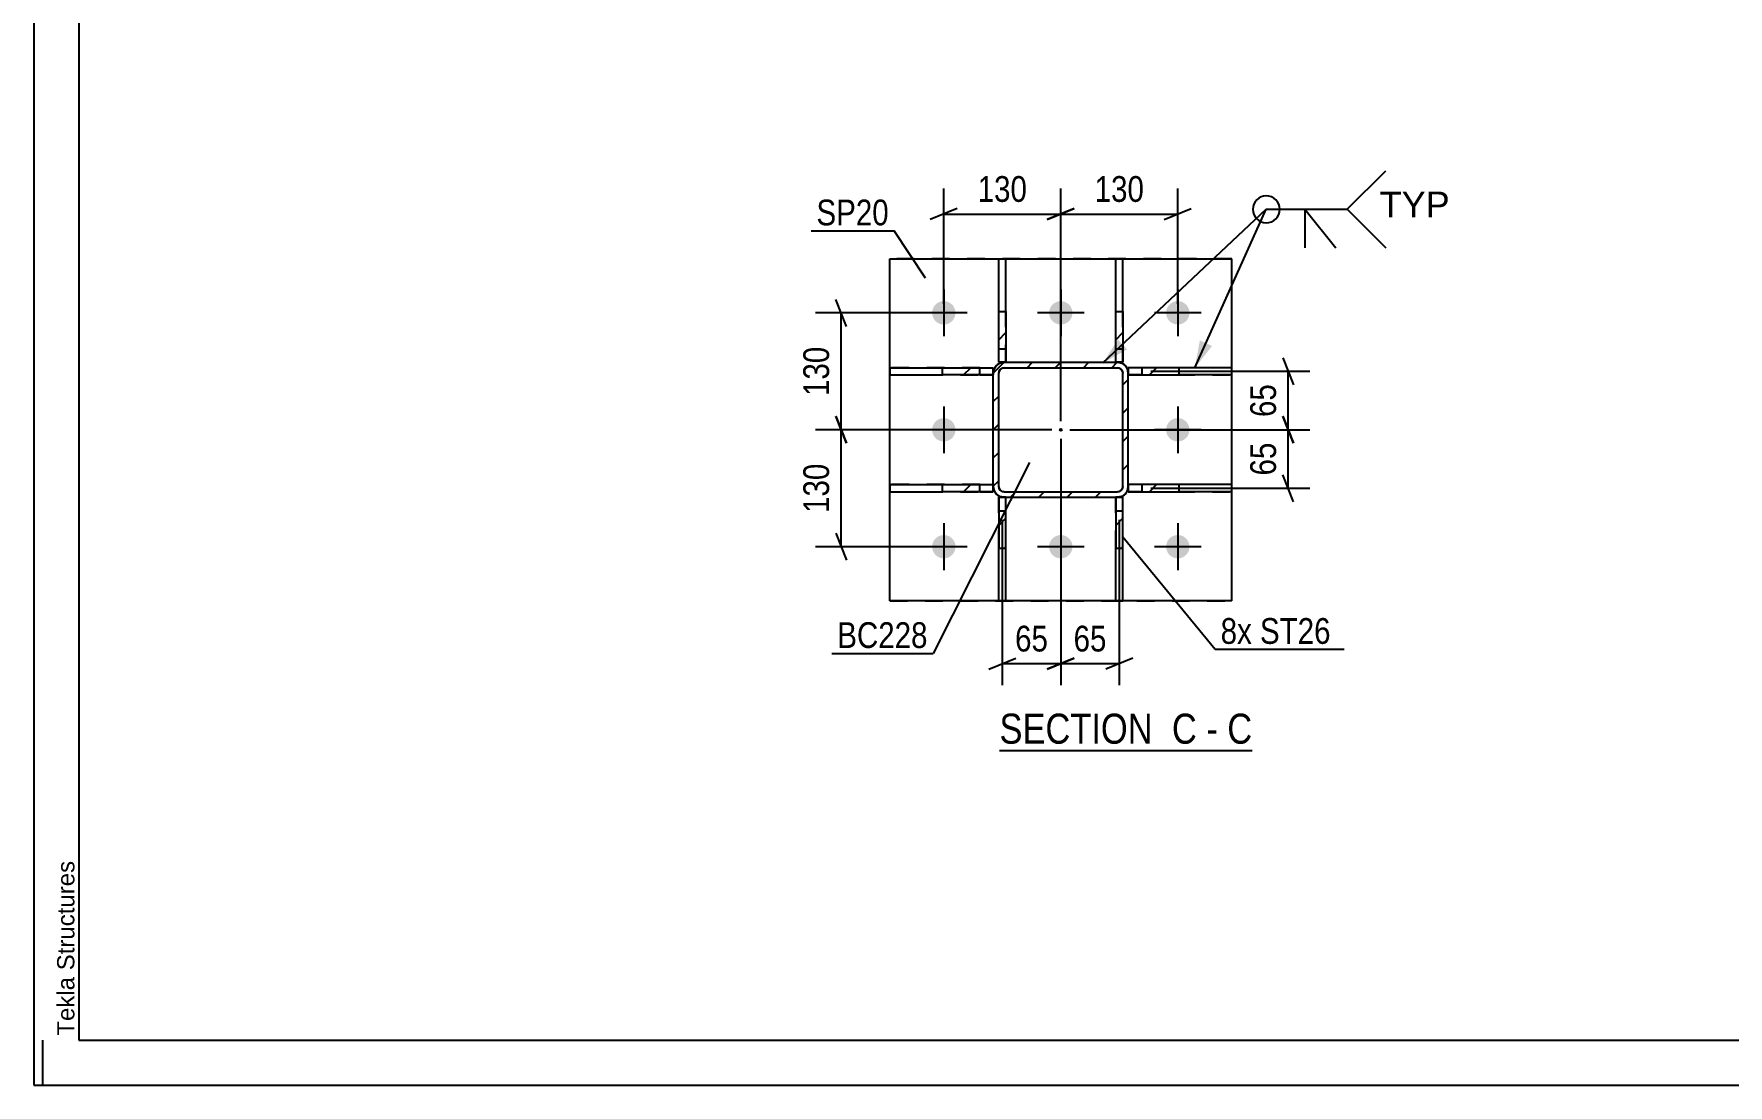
# Model space of a CAD drawing. Header units: millimetres. Extents: x -55 to 786, y -403 to 191.
# Drawn here: x -55.1 to 133.2, y -402.9 to -286 of the extents above; entities that cross this region are included whole.
import ezdxf

# ---------------------------------------------------------------- set-up
doc = ezdxf.new("R2010")
doc.units = ezdxf.units.MM
doc.linetypes.add('DXK_LINE_DOT2', pattern=[3.9198, 1.9599, -1.9599])
doc.linetypes.add('DXK_LINE_DOT3', pattern=[5.9187, 2.979, -0.9799, 0.9799, -0.9799])
doc.styles.add('Arial', font='ARIAL.TTF', dxfattribs={"height": 0.2})
doc.styles.add('Arial Narrow', font='ARIALN.TTF', dxfattribs={"height": 0.2})

# ---------------------------------------------------------------- blocks, each defined once
blk = doc.blocks.new('Unknown-318883748-1115')
at = {"color": 5, "linetype": 'Continuous'}
for p, q in [((-55.08, 191.13), (-55.08, -402.87)), ((-50.08, 186.13), (-50.08, -397.87)), ((-54.08, -402.87), (-54.08, -397.87)), ((-50.08, -397.87), (780.92, -397.87)), ((-55.08, -402.87), (785.92, -402.87))]:
    blk.add_line(p, q, dxfattribs=at)
at = {"color": 174, "linetype": 'Continuous', "style": 'Arial'}
blk.add_text('Tekla Structures', height=1.9102, rotation=90, dxfattribs=at).set_placement((-50.58, -397.37))
blk = doc.blocks.new('Unknown-318883748-16 - 5862')
at = {"color": 6, "linetype": 'Continuous'}
blk.add_line((52.22, -365.66), (80.3, -365.66), dxfattribs=at)
at = {"color": 0, "linetype": 'Continuous'}
for points in [[(70.33, -364.91), (70.33, -361.41), (52.22, -361.41), (52.22, -364.91)], [(74.15, -364.91), (74.15, -361.41), (71.38, -361.41), (71.38, -364.91)], [(76.48, -364.91), (76.48, -361.41), (75.2, -361.41), (75.2, -364.91)], [(80.3, -364.91), (80.3, -361.41), (77.53, -361.41), (77.53, -364.91)]]:
    blk.add_wipeout(points, dxfattribs=at)
at = {"color": 7, "linetype": 'Continuous', "style": 'Arial Narrow'}
for s, p in [('SECTION ', (52.22, -364.91)), ('C', (71.38, -364.91)), ('C', (77.53, -364.91)), ('-', (75.2, -364.91))]:
    blk.add_text(s, height=3.34, dxfattribs=at).set_placement(p)
blk = doc.blocks.new('Part-318883748-5870 - 5862')
at = {"linetype": 'Continuous'}
h = blk.add_hatch(dxfattribs=at)
h.set_pattern_fill('', scale=0.7, style=0, pattern_type=0)
h.set_pattern_definition([(45, (65.129, -316.8587), (-1.57154, 1.57154), [])])
h.paths.add_polyline_path([(65.93, -316.86), (65.13, -316.86), (65.13, -322.51), (65.93, -322.51)])
at = {"color": 2, "linetype": 'Continuous'}
for p, q in [((65.13, -311.01), (65.93, -311.01)), ((65.13, -316.86), (65.13, -311.01)), ((65.93, -316.86), (65.93, -311.01)), ((65.13, -322.51), (65.13, -316.86)), ((65.13, -316.86), (65.93, -316.86)), ((65.93, -316.86), (65.93, -322.51)), ((65.13, -322.51), (65.13, -322.51)), ((65.93, -322.51), (65.13, -322.51)), ((65.93, -322.51), (65.93, -322.51))]:
    blk.add_line(p, q, dxfattribs=at)
at = {"color": 7, "linetype": 'DXK_LINE_DOT2'}
for p, q in [((65.13, -322.51), (65.13, -316.86)), ((65.93, -322.51), (65.93, -316.86)), ((65.13, -321.01), (65.93, -321.01)), ((65.93, -322.51), (65.13, -322.51))]:
    blk.add_line(p, q, dxfattribs=at)
blk = doc.blocks.new('Part-318883748-5875 - 5862')
at = {"linetype": 'Continuous'}
h = blk.add_hatch(dxfattribs=at)
h.set_pattern_fill('', scale=0.7, style=0, pattern_type=0)
h.set_pattern_definition([(45, (65.129, -337.5125), (-1.57154, 1.57154), [])])
h.paths.add_polyline_path([(65.93, -337.51), (65.13, -337.51), (65.13, -343.17), (65.93, -343.17)])
at = {"color": 2, "linetype": 'Continuous'}
for p, q in [((65.13, -337.51), (65.13, -337.51)), ((65.93, -337.51), (65.13, -337.51)), ((65.13, -337.51), (65.13, -343.17)), ((65.93, -337.51), (65.93, -337.51)), ((65.93, -343.17), (65.93, -337.51)), ((65.13, -349.01), (65.13, -343.17)), ((65.13, -343.17), (65.93, -343.17)), ((65.93, -349.01), (65.93, -343.17)), ((65.13, -349.01), (65.93, -349.01))]:
    blk.add_line(p, q, dxfattribs=at)
at = {"color": 7, "linetype": 'DXK_LINE_DOT2'}
for p, q in [((65.13, -343.17), (65.13, -337.51)), ((65.13, -337.51), (65.93, -337.51)), ((65.93, -343.17), (65.93, -337.51)), ((65.13, -339.01), (65.93, -339.01))]:
    blk.add_line(p, q, dxfattribs=at)
blk = doc.blocks.new('Part-318883748-5882 - 5862')
at = {"linetype": 'Continuous'}
h = blk.add_hatch(dxfattribs=at)
h.set_pattern_fill('', scale=0.7, style=0, pattern_type=0)
h.set_pattern_definition([(45, (52.1296, -316.8587), (-1.57154, 1.57154), [])])
h.paths.add_polyline_path([(52.93, -316.86), (52.13, -316.86), (52.13, -322.51), (52.93, -322.51)])
at = {"color": 2, "linetype": 'Continuous'}
for p, q in [((52.13, -311.01), (52.93, -311.01)), ((52.13, -316.86), (52.13, -311.01)), ((52.93, -316.86), (52.93, -311.01)), ((52.13, -322.51), (52.13, -316.86)), ((52.13, -316.86), (52.93, -316.86)), ((52.93, -316.86), (52.93, -322.51)), ((52.13, -322.51), (52.13, -322.51)), ((52.93, -322.51), (52.13, -322.51)), ((52.93, -322.51), (52.93, -322.51))]:
    blk.add_line(p, q, dxfattribs=at)
at = {"color": 7, "linetype": 'DXK_LINE_DOT2'}
for p, q in [((52.13, -322.51), (52.13, -316.86)), ((52.93, -322.51), (52.93, -316.86)), ((52.13, -321.01), (52.93, -321.01)), ((52.93, -322.51), (52.13, -322.51))]:
    blk.add_line(p, q, dxfattribs=at)
blk = doc.blocks.new('Part-318883748-6024 - 5862')
at = {"color": 2, "linetype": 'Continuous'}
for p, q in [((40.03, -349.01), (40.03, -311.01)), ((40.03, -311.01), (78.03, -311.01)), ((78.03, -349.01), (78.03, -311.01)), ((40.03, -349.01), (40.03, -349.01)), ((78.03, -349.01), (40.03, -349.01)), ((78.03, -349.01), (78.03, -349.01))]:
    blk.add_line(p, q, dxfattribs=at)
at = {"color": 7, "linetype": 'DXK_LINE_DOT2'}
for p, q in [((78.03, -311.01), (40.03, -311.01)), ((40.03, -349.01), (78.03, -349.01))]:
    blk.add_line(p, q, dxfattribs=at)
blk = doc.blocks.new('Part-318883748-5888 - 5862')
at = {"linetype": 'Continuous'}
h = blk.add_hatch(dxfattribs=at)
h.set_pattern_fill('', scale=0.7, style=0, pattern_type=0)
h.set_pattern_definition([(45, (52.1296, -337.5125), (-1.57154, 1.57154), [])])
h.paths.add_polyline_path([(52.93, -337.51), (52.13, -337.51), (52.13, -343.17), (52.93, -343.17)])
at = {"color": 2, "linetype": 'Continuous'}
for p, q in [((52.13, -337.51), (52.13, -337.51)), ((52.93, -337.51), (52.13, -337.51)), ((52.13, -337.51), (52.13, -343.17)), ((52.93, -337.51), (52.93, -337.51)), ((52.93, -343.17), (52.93, -337.51)), ((52.13, -349.01), (52.13, -343.17)), ((52.13, -343.17), (52.93, -343.17)), ((52.93, -349.01), (52.93, -343.17)), ((52.13, -349.01), (52.93, -349.01))]:
    blk.add_line(p, q, dxfattribs=at)
at = {"color": 7, "linetype": 'DXK_LINE_DOT2'}
for p, q in [((52.13, -343.17), (52.13, -337.51)), ((52.13, -337.51), (52.93, -337.51)), ((52.93, -343.17), (52.93, -337.51)), ((52.13, -339.01), (52.93, -339.01))]:
    blk.add_line(p, q, dxfattribs=at)
blk = doc.blocks.new('Part-318883748-6007 - 5862')
at = {"linetype": 'Continuous'}
h = blk.add_hatch(dxfattribs=at)
h.set_pattern_fill('', scale=0.7, style=0, pattern_type=0)
h.set_pattern_definition([(45, (52.729, -322.5125), (-1.57154, 1.57154), [])])
h.paths.add_polyline_path([(65.33, -322.51), (52.73, -322.51), (52.27, -322.6), (51.88, -322.86), (51.62, -323.25), (51.53, -323.71), (51.53, -336.31), (51.62, -336.77), (51.88, -337.16), (52.27, -337.42), (52.73, -337.51), (65.33, -337.51), (65.79, -337.42), (66.18, -337.16), (66.44, -336.77), (66.53, -336.31), (66.53, -323.71), (66.44, -323.25), (66.18, -322.86), (65.79, -322.6)])
h.paths.add_polyline_path([(65.88, -323.48), (65.93, -323.71), (65.93, -336.31), (65.88, -336.54), (65.75, -336.74), (65.56, -336.87), (65.33, -336.91), (52.73, -336.91), (52.5, -336.87), (52.3, -336.74), (52.17, -336.54), (52.13, -336.31), (52.13, -323.71), (52.17, -323.48), (52.3, -323.29), (52.5, -323.16), (52.73, -323.11), (65.33, -323.11), (65.56, -323.16), (65.75, -323.29)])
blk.add_hatch(color=246, dxfattribs=at).paths.add_polyline_path([(59.03, -330.11, -1), (59.03, -329.91, -1)])
at = {"color": 7, "linetype": 'DXK_LINE_DOT2'}
for p, q in [((51.53, -323.71), (51.62, -323.25)), ((51.53, -336.31), (51.53, -323.71)), ((52.17, -323.48), (52.13, -323.71)), ((52.13, -336.31), (52.13, -323.71)), ((52.3, -323.29), (52.17, -323.48)), ((52.27, -322.6), (52.73, -322.51)), ((52.5, -323.16), (52.3, -323.29)), ((52.73, -323.11), (52.5, -323.16)), ((52.73, -322.51), (65.33, -322.51)), ((52.73, -323.11), (65.33, -323.11)), ((65.33, -322.51), (65.79, -322.6)), ((65.56, -323.16), (65.33, -323.11)), ((65.75, -323.29), (65.56, -323.16)), ((65.88, -323.48), (65.75, -323.29)), ((65.93, -323.71), (65.88, -323.48)), ((65.93, -336.31), (65.93, -323.71)), ((66.44, -323.25), (66.53, -323.71)), ((66.53, -336.31), (66.53, -323.71)), ((51.62, -336.77), (51.53, -336.31)), ((52.13, -336.31), (52.17, -336.54)), ((52.17, -336.54), (52.3, -336.74)), ((52.3, -336.74), (52.5, -336.87)), ((52.5, -336.87), (52.73, -336.91)), ((52.73, -336.91), (65.33, -336.91)), ((65.33, -336.91), (65.56, -336.87)), ((65.56, -336.87), (65.75, -336.74)), ((65.75, -336.74), (65.88, -336.54)), ((65.88, -336.54), (65.93, -336.31)), ((66.53, -336.31), (66.44, -336.77)), ((52.73, -337.51), (52.27, -337.42)), ((52.73, -337.51), (65.33, -337.51)), ((65.79, -337.42), (65.33, -337.51))]:
    blk.add_line(p, q, dxfattribs=at)
at = {"color": 2, "linetype": 'Continuous'}
for p, q in [((51.62, -323.25), (51.53, -323.71)), ((51.53, -323.71), (51.53, -323.71)), ((51.53, -336.31), (51.53, -323.71)), ((52.13, -323.71), (52.17, -323.48)), ((52.13, -323.71), (52.13, -323.71)), ((52.13, -336.31), (52.13, -323.71)), ((52.17, -323.48), (52.3, -323.29)), ((52.73, -322.51), (52.27, -322.6)), ((52.3, -323.29), (52.5, -323.16)), ((52.5, -323.16), (52.73, -323.11)), ((52.73, -322.51), (52.73, -322.51)), ((52.73, -322.51), (65.33, -322.51)), ((52.73, -323.11), (52.73, -323.11)), ((52.73, -323.11), (65.33, -323.11)), ((65.33, -322.51), (65.33, -322.51)), ((65.79, -322.6), (65.33, -322.51)), ((65.33, -323.11), (65.33, -323.11)), ((65.33, -323.11), (65.56, -323.16)), ((65.56, -323.16), (65.75, -323.29)), ((65.75, -323.29), (65.88, -323.48)), ((65.88, -323.48), (65.93, -323.71)), ((65.93, -323.71), (65.93, -323.71)), ((65.93, -336.31), (65.93, -323.71)), ((66.53, -323.71), (66.44, -323.25)), ((66.53, -323.71), (66.53, -323.71)), ((66.53, -336.31), (66.53, -323.71)), ((51.53, -336.31), (51.53, -336.31)), ((51.53, -336.31), (51.62, -336.77)), ((52.13, -336.31), (52.13, -336.31)), ((52.17, -336.54), (52.13, -336.31)), ((52.3, -336.74), (52.17, -336.54)), ((52.5, -336.87), (52.3, -336.74)), ((52.73, -336.91), (52.5, -336.87)), ((52.73, -336.91), (52.73, -336.91)), ((52.73, -336.91), (65.33, -336.91)), ((65.56, -336.87), (65.33, -336.91)), ((65.33, -336.91), (65.33, -336.91)), ((65.75, -336.74), (65.56, -336.87)), ((65.88, -336.54), (65.75, -336.74)), ((65.93, -336.31), (65.88, -336.54)), ((65.93, -336.31), (65.93, -336.31)), ((66.44, -336.77), (66.53, -336.31)), ((66.53, -336.31), (66.53, -336.31)), ((52.27, -337.42), (52.73, -337.51)), ((52.73, -337.51), (52.73, -337.51)), ((52.73, -337.51), (65.33, -337.51)), ((65.33, -337.51), (65.79, -337.42)), ((65.33, -337.51), (65.33, -337.51))]:
    blk.add_line(p, q, dxfattribs=at)
at = {"color": 7, "linetype": 'DXK_LINE_DOT3'}
blk.add_line((59.03, -330.01), (59.03, -330.01), dxfattribs=at)
at = {"color": 246, "linetype": 'DXK_LINE_DOT2'}
blk.add_line((59.03, -330.01), (59.03, -330.01), dxfattribs=at)
at = {"color": 246, "linetype": 'Continuous'}
blk.add_circle((59.03, -330.01), 0.1, dxfattribs=at)
at = {"color": 7, "linetype": 'DXK_LINE_DOT2'}
for centre, start, end in [((52.73, -323.71), 112.5, 157.5), ((65.33, -323.71), 22.5, 67.5), ((52.73, -336.31), 202.5, 247.5), ((65.33, -336.31), 292.5, 337.5)]:
    blk.add_arc(centre, 1.2, start, end, dxfattribs=at)
at = {"color": 2, "linetype": 'Continuous'}
for centre, start, end in [((52.73, -323.71), 112.5, 157.5), ((65.33, -323.71), 22.5, 67.5), ((52.73, -336.31), 202.5, 247.5), ((65.33, -336.31), 292.5, 337.5)]:
    blk.add_arc(centre, 1.2, start, end, dxfattribs=at)
blk = doc.blocks.new('Part-318883748-6029 - 5862')
at = {"linetype": 'Continuous'}
h = blk.add_hatch(dxfattribs=at)
h.set_pattern_fill('', scale=0.7, style=0, pattern_type=0)
h.set_pattern_definition([(45, (66.5293, -323.1125), (-1.57154, 1.57154), [])])
h.paths.add_polyline_path([(72.18, -323.11), (66.53, -323.11), (66.53, -323.91), (72.18, -323.91)])
at = {"color": 2, "linetype": 'Continuous'}
for p, q in [((66.53, -323.11), (66.53, -323.11)), ((72.18, -323.11), (66.53, -323.11)), ((66.53, -323.11), (66.53, -323.91)), ((78.03, -323.11), (72.18, -323.11)), ((72.18, -323.91), (72.18, -323.11)), ((78.03, -323.91), (78.03, -323.11)), ((66.53, -323.91), (66.53, -323.91)), ((66.53, -323.91), (72.18, -323.91)), ((78.03, -323.91), (72.18, -323.91))]:
    blk.add_line(p, q, dxfattribs=at)
at = {"color": 7, "linetype": 'DXK_LINE_DOT2'}
for p, q in [((68.03, -323.11), (66.53, -323.11)), ((66.53, -323.91), (66.53, -323.11)), ((68.03, -323.11), (68.03, -323.91)), ((78.03, -323.11), (68.03, -323.11)), ((68.03, -323.91), (66.53, -323.91)), ((68.03, -323.91), (78.03, -323.91))]:
    blk.add_line(p, q, dxfattribs=at)
blk = doc.blocks.new('Part-318883748-6034 - 5862')
at = {"linetype": 'Continuous'}
h = blk.add_hatch(dxfattribs=at)
h.set_pattern_fill('', scale=0.7, style=0, pattern_type=0)
h.set_pattern_definition([(45, (66.5293, -336.1125), (-1.57154, 1.57154), [])])
h.paths.add_polyline_path([(72.18, -336.11), (66.53, -336.11), (66.53, -336.91), (72.18, -336.91)])
at = {"color": 2, "linetype": 'Continuous'}
for p, q in [((66.53, -336.11), (66.53, -336.11)), ((72.18, -336.11), (66.53, -336.11)), ((66.53, -336.11), (66.53, -336.91)), ((66.53, -336.91), (66.53, -336.91)), ((66.53, -336.91), (72.18, -336.91)), ((78.03, -336.11), (72.18, -336.11)), ((72.18, -336.91), (72.18, -336.11)), ((78.03, -336.91), (72.18, -336.91)), ((78.03, -336.91), (78.03, -336.11))]:
    blk.add_line(p, q, dxfattribs=at)
at = {"color": 7, "linetype": 'DXK_LINE_DOT2'}
for p, q in [((68.03, -336.11), (66.53, -336.11)), ((66.53, -336.91), (66.53, -336.11)), ((68.03, -336.91), (66.53, -336.91)), ((68.03, -336.11), (68.03, -336.91)), ((78.03, -336.11), (68.03, -336.11)), ((68.03, -336.91), (78.03, -336.91))]:
    blk.add_line(p, q, dxfattribs=at)
blk = doc.blocks.new('Part-318883748-6039 - 5862')
at = {"linetype": 'Continuous'}
h = blk.add_hatch(dxfattribs=at)
h.set_pattern_fill('', scale=0.7, style=0, pattern_type=0)
h.set_pattern_definition([(45, (45.8757, -323.1125), (-1.57154, 1.57154), [])])
h.paths.add_polyline_path([(51.53, -323.11), (45.88, -323.11), (45.88, -323.91), (51.53, -323.91)])
at = {"color": 2, "linetype": 'Continuous'}
for p, q in [((40.03, -323.11), (45.88, -323.11)), ((40.03, -323.11), (40.03, -323.91)), ((45.88, -323.11), (51.53, -323.11)), ((45.88, -323.91), (45.88, -323.11)), ((51.53, -323.11), (51.53, -323.11)), ((51.53, -323.11), (51.53, -323.91)), ((40.03, -323.91), (45.88, -323.91)), ((51.53, -323.91), (45.88, -323.91)), ((51.53, -323.91), (51.53, -323.91))]:
    blk.add_line(p, q, dxfattribs=at)
at = {"color": 7, "linetype": 'DXK_LINE_DOT2'}
for p, q in [((50.03, -323.11), (40.03, -323.11)), ((50.03, -323.91), (50.03, -323.11)), ((50.03, -323.11), (51.53, -323.11)), ((51.53, -323.91), (51.53, -323.11)), ((40.03, -323.91), (50.03, -323.91)), ((50.03, -323.91), (51.53, -323.91))]:
    blk.add_line(p, q, dxfattribs=at)
blk = doc.blocks.new('Part-318883748-6044 - 5862')
at = {"linetype": 'Continuous'}
h = blk.add_hatch(dxfattribs=at)
h.set_pattern_fill('', scale=0.7, style=0, pattern_type=0)
h.set_pattern_definition([(45, (45.8762, -336.1125), (-1.57154, 1.57154), [])])
h.paths.add_polyline_path([(51.53, -336.11), (45.88, -336.11), (45.88, -336.91), (51.53, -336.91)])
at = {"color": 2, "linetype": 'Continuous'}
for p, q in [((40.03, -336.11), (45.88, -336.11)), ((40.03, -336.11), (40.03, -336.91)), ((40.03, -336.91), (45.88, -336.91)), ((45.88, -336.11), (51.53, -336.11)), ((45.88, -336.91), (45.88, -336.11)), ((51.53, -336.91), (45.88, -336.91)), ((51.53, -336.11), (51.53, -336.11)), ((51.53, -336.11), (51.53, -336.91)), ((51.53, -336.91), (51.53, -336.91))]:
    blk.add_line(p, q, dxfattribs=at)
at = {"color": 7, "linetype": 'DXK_LINE_DOT2'}
for p, q in [((50.03, -336.11), (40.03, -336.11)), ((40.03, -336.91), (50.03, -336.91)), ((50.03, -336.91), (50.03, -336.11)), ((50.03, -336.11), (51.53, -336.11)), ((50.03, -336.91), (51.53, -336.91)), ((51.53, -336.91), (51.53, -336.11))]:
    blk.add_line(p, q, dxfattribs=at)
blk = doc.blocks.new('Bolt-318883748-6054 - 5862')
at = {"linetype": 'Continuous'}
for points in [[(46.03, -315.71), (46.3, -315.74), (46.56, -315.82), (46.79, -315.96), (47, -316.14), (47.15, -316.36), (47.27, -316.61), (47.32, -316.88), (47.32, -317.15), (47.27, -317.41), (47.15, -317.66), (47, -317.88), (46.79, -318.06), (46.56, -318.2), (46.3, -318.28), (46.03, -318.31), (45.76, -318.28), (45.5, -318.2), (45.26, -318.06), (45.06, -317.88), (44.9, -317.66), (44.79, -317.41), (44.74, -317.15), (44.74, -316.88), (44.79, -316.61), (44.9, -316.36), (45.06, -316.14), (45.26, -315.96), (45.5, -315.82), (45.76, -315.74)], [(59.03, -315.71), (59.3, -315.74), (59.56, -315.82), (59.79, -315.96), (60, -316.14), (60.15, -316.36), (60.27, -316.61), (60.32, -316.88), (60.32, -317.15), (60.27, -317.41), (60.15, -317.66), (60, -317.88), (59.79, -318.06), (59.56, -318.2), (59.3, -318.28), (59.03, -318.31), (58.76, -318.28), (58.5, -318.2), (58.26, -318.06), (58.06, -317.88), (57.9, -317.66), (57.79, -317.41), (57.74, -317.15), (57.74, -316.88), (57.79, -316.61), (57.9, -316.36), (58.06, -316.14), (58.26, -315.96), (58.5, -315.82), (58.76, -315.74)], [(72.03, -315.71), (72.3, -315.74), (72.56, -315.82), (72.79, -315.96), (73, -316.14), (73.15, -316.36), (73.27, -316.61), (73.32, -316.88), (73.32, -317.15), (73.27, -317.41), (73.15, -317.66), (73, -317.88), (72.79, -318.06), (72.56, -318.2), (72.3, -318.28), (72.03, -318.31), (71.76, -318.28), (71.5, -318.2), (71.26, -318.06), (71.06, -317.88), (70.9, -317.66), (70.79, -317.41), (70.74, -317.15), (70.74, -316.88), (70.79, -316.61), (70.9, -316.36), (71.06, -316.14), (71.26, -315.96), (71.5, -315.82), (71.76, -315.74)], [(46.03, -328.71), (46.3, -328.74), (46.56, -328.82), (46.79, -328.96), (47, -329.14), (47.15, -329.36), (47.27, -329.61), (47.32, -329.88), (47.32, -330.15), (47.27, -330.41), (47.15, -330.66), (47, -330.88), (46.79, -331.06), (46.56, -331.2), (46.3, -331.28), (46.03, -331.31), (45.76, -331.28), (45.5, -331.2), (45.26, -331.06), (45.06, -330.88), (44.9, -330.66), (44.79, -330.41), (44.74, -330.15), (44.74, -329.88), (44.79, -329.61), (44.9, -329.36), (45.06, -329.14), (45.26, -328.96), (45.5, -328.82), (45.76, -328.74)], [(72.03, -328.71), (72.3, -328.74), (72.56, -328.82), (72.79, -328.96), (73, -329.14), (73.15, -329.36), (73.27, -329.61), (73.32, -329.88), (73.32, -330.15), (73.27, -330.41), (73.15, -330.66), (73, -330.88), (72.79, -331.06), (72.56, -331.2), (72.3, -331.28), (72.03, -331.31), (71.76, -331.28), (71.5, -331.2), (71.26, -331.06), (71.06, -330.88), (70.9, -330.66), (70.79, -330.41), (70.74, -330.15), (70.74, -329.88), (70.79, -329.61), (70.9, -329.36), (71.06, -329.14), (71.26, -328.96), (71.5, -328.82), (71.76, -328.74)], [(46.03, -341.71), (46.3, -341.74), (46.56, -341.82), (46.79, -341.96), (47, -342.14), (47.15, -342.36), (47.27, -342.61), (47.32, -342.88), (47.32, -343.15), (47.27, -343.41), (47.15, -343.66), (47, -343.88), (46.79, -344.06), (46.56, -344.2), (46.3, -344.28), (46.03, -344.31), (45.76, -344.28), (45.5, -344.2), (45.26, -344.06), (45.06, -343.88), (44.9, -343.66), (44.79, -343.41), (44.74, -343.15), (44.74, -342.88), (44.79, -342.61), (44.9, -342.36), (45.06, -342.14), (45.26, -341.96), (45.5, -341.82), (45.76, -341.74)], [(59.03, -341.71), (59.3, -341.74), (59.56, -341.82), (59.79, -341.96), (60, -342.14), (60.15, -342.36), (60.27, -342.61), (60.32, -342.88), (60.32, -343.15), (60.27, -343.41), (60.15, -343.66), (60, -343.88), (59.79, -344.06), (59.56, -344.2), (59.3, -344.28), (59.03, -344.31), (58.76, -344.28), (58.5, -344.2), (58.26, -344.06), (58.06, -343.88), (57.9, -343.66), (57.79, -343.41), (57.74, -343.15), (57.74, -342.88), (57.79, -342.61), (57.9, -342.36), (58.06, -342.14), (58.26, -341.96), (58.5, -341.82), (58.76, -341.74)], [(72.03, -341.71), (72.3, -341.74), (72.56, -341.82), (72.79, -341.96), (73, -342.14), (73.15, -342.36), (73.27, -342.61), (73.32, -342.88), (73.32, -343.15), (73.27, -343.41), (73.15, -343.66), (73, -343.88), (72.79, -344.06), (72.56, -344.2), (72.3, -344.28), (72.03, -344.31), (71.76, -344.28), (71.5, -344.2), (71.26, -344.06), (71.06, -343.88), (70.9, -343.66), (70.79, -343.41), (70.74, -343.15), (70.74, -342.88), (70.79, -342.61), (70.9, -342.36), (71.06, -342.14), (71.26, -341.96), (71.5, -341.82), (71.76, -341.74)]]:
    blk.add_hatch(color=1, dxfattribs=at).paths.add_polyline_path(points)
at = {"color": 1, "linetype": 'Continuous'}
for p, q in [((46.03, -314.41), (46.03, -319.61)), ((59.03, -314.41), (59.03, -319.61)), ((72.03, -314.41), (72.03, -319.61)), ((48.63, -317.01), (43.43, -317.01)), ((61.63, -317.01), (56.43, -317.01)), ((74.63, -317.01), (69.43, -317.01)), ((46.03, -327.41), (46.03, -332.61)), ((72.03, -327.41), (72.03, -332.61)), ((48.63, -330.01), (43.43, -330.01)), ((74.63, -330.01), (69.43, -330.01)), ((46.03, -340.41), (46.03, -345.61)), ((59.03, -340.41), (59.03, -345.61)), ((72.03, -340.41), (72.03, -345.61)), ((48.63, -343.01), (43.43, -343.01)), ((61.63, -343.01), (56.43, -343.01)), ((74.63, -343.01), (69.43, -343.01))]:
    blk.add_line(p, q, dxfattribs=at)
blk = doc.blocks.new('StraightDimension-318883748-11184 - 5862')
at = {"color": 7, "linetype": 'Continuous'}
for p, q in [((59.03, -329.05), (59.03, -303.17)), ((72.03, -316.01), (72.03, -303.17)), ((60.53, -305.42), (57.53, -306.62)), ((59.03, -306.02), (72.03, -306.02)), ((70.53, -306.62), (73.53, -305.42))]:
    blk.add_line(p, q, dxfattribs=at)
at = {"color": 0}
blk.add_wipeout([(68.87, -305.27), (68.87, -301.07), (62.19, -301.07), (62.19, -305.27)], dxfattribs=at)
at = {"color": 3, "style": 'Arial Narrow'}
blk.add_text('130', height=2.863, dxfattribs=at).set_placement((62.79, -304.67))
blk = doc.blocks.new('StraightDimension-318883748-11218 - 5862')
at = {"color": 7, "linetype": 'Continuous'}
for p, q in [((35.23, -318.51), (34.03, -315.51)), ((45.03, -317.01), (31.78, -317.01)), ((34.63, -330.01), (34.63, -317.01)), ((34.03, -328.51), (35.23, -331.51)), ((58.03, -330.01), (31.78, -330.01))]:
    blk.add_line(p, q, dxfattribs=at)
at = {"color": 0}
blk.add_wipeout([(33.88, -320.17), (29.68, -320.17), (29.68, -326.85), (33.88, -326.85)], dxfattribs=at)
at = {"color": 3, "style": 'Arial Narrow'}
blk.add_text('130', height=2.863, rotation=90.0002, dxfattribs=at).set_placement((33.28, -326.25))
blk = doc.blocks.new('StraightDimension-318883748-11219 - 5862')
at = {"color": 7, "linetype": 'Continuous'}
for p, q in [((35.23, -331.51), (34.03, -328.51)), ((58.03, -330.01), (31.78, -330.01)), ((34.63, -343.01), (34.63, -330.01)), ((34.03, -341.51), (35.23, -344.51)), ((45.03, -343.01), (31.78, -343.01))]:
    blk.add_line(p, q, dxfattribs=at)
at = {"color": 0}
blk.add_wipeout([(33.88, -333.17), (29.68, -333.17), (29.68, -339.85), (33.88, -339.85)], dxfattribs=at)
at = {"color": 3, "style": 'Arial Narrow'}
blk.add_text('130', height=2.863, rotation=90.0002, dxfattribs=at).set_placement((33.28, -339.25))
blk = doc.blocks.new('StraightDimension-318883748-11246 - 5862')
at = {"color": 7, "linetype": 'Continuous'}
for p, q in [((83.69, -328.51), (84.89, -331.51)), ((60.03, -330.01), (86.69, -330.01)), ((84.29, -336.51), (84.29, -330.01)), ((84.89, -338.01), (83.69, -335.01)), ((69.03, -336.51), (86.69, -336.51))]:
    blk.add_line(p, q, dxfattribs=at)
at = {"color": 0}
blk.add_wipeout([(83.54, -330.83), (79.34, -330.83), (79.34, -335.69), (83.54, -335.69)], dxfattribs=at)
at = {"color": 3, "style": 'Arial Narrow'}
blk.add_text('65', height=2.863, rotation=90.0002, dxfattribs=at).set_placement((82.94, -335.09))
blk = doc.blocks.new('StraightDimension-318883748-11185 - 5862')
at = {"color": 7, "linetype": 'Continuous'}
for p, q in [((46.03, -316.01), (46.03, -303.17)), ((59.03, -329.05), (59.03, -303.17)), ((47.53, -305.42), (44.53, -306.62)), ((46.03, -306.02), (59.03, -306.02)), ((57.53, -306.62), (60.53, -305.42))]:
    blk.add_line(p, q, dxfattribs=at)
at = {"color": 0}
blk.add_wipeout([(55.87, -305.27), (55.87, -301.07), (49.19, -301.07), (49.19, -305.27)], dxfattribs=at)
at = {"color": 3, "style": 'Arial Narrow'}
blk.add_text('130', height=2.863, dxfattribs=at).set_placement((49.79, -304.67))
blk = doc.blocks.new('StraightDimension-318883748-11235 - 5862')
at = {"color": 7, "linetype": 'Continuous'}
for p, q in [((59.03, -331.01), (59.03, -358.41)), ((65.53, -340.01), (65.53, -358.41)), ((57.53, -356.61), (60.53, -355.41)), ((67.03, -355.41), (64.03, -356.61)), ((59.03, -356.01), (65.53, -356.01))]:
    blk.add_line(p, q, dxfattribs=at)
at = {"color": 0}
blk.add_wipeout([(64.71, -355.26), (64.71, -351.06), (59.85, -351.06), (59.85, -355.26)], dxfattribs=at)
at = {"color": 3, "style": 'Arial Narrow'}
blk.add_text('65', height=2.863, dxfattribs=at).set_placement((60.45, -354.66))
blk = doc.blocks.new('StraightDimension-318883748-11236 - 5862')
at = {"color": 7, "linetype": 'Continuous'}
for p, q in [((59.03, -331.01), (59.03, -358.41)), ((52.53, -340.01), (52.53, -358.41)), ((51.03, -356.61), (54.03, -355.41)), ((60.53, -355.41), (57.53, -356.61)), ((52.53, -356.01), (59.03, -356.01))]:
    blk.add_line(p, q, dxfattribs=at)
at = {"color": 0}
blk.add_wipeout([(58.21, -355.26), (58.21, -351.06), (53.35, -351.06), (53.35, -355.26)], dxfattribs=at)
at = {"color": 3, "style": 'Arial Narrow'}
blk.add_text('65', height=2.863, dxfattribs=at).set_placement((53.95, -354.66))
blk = doc.blocks.new('StraightDimension-318883748-11245 - 5862')
at = {"color": 7, "linetype": 'Continuous'}
for p, q in [((69.03, -323.51), (86.69, -323.51)), ((83.69, -322.01), (84.89, -325.01)), ((84.29, -330.01), (84.29, -323.51)), ((84.89, -331.51), (83.69, -328.51)), ((60.03, -330.01), (86.69, -330.01))]:
    blk.add_line(p, q, dxfattribs=at)
at = {"color": 0}
blk.add_wipeout([(83.54, -324.33), (79.34, -324.33), (79.34, -329.19), (83.54, -329.19)], dxfattribs=at)
at = {"color": 3, "style": 'Arial Narrow'}
blk.add_text('65', height=2.863, rotation=90.0002, dxfattribs=at).set_placement((82.94, -328.59))
blk = doc.blocks.new('Mark-318883748-6020 - 5862')
at = {"color": 0}
blk.add_wipeout([(39.92, -307.28), (39.92, -304.28), (31.88, -304.28), (31.88, -307.28)], dxfattribs=at)
blk.add_wipeout([(39.92, -307.28), (39.92, -304.28), (31.88, -304.28), (31.88, -307.28)], dxfattribs=at)
at = {"color": 30, "linetype": 'Continuous'}
for p in [(31.28, -307.88), (44.01, -313.15)]:
    blk.add_line(p, (40.52, -307.88), dxfattribs=at)
at = {"color": 3, "style": 'Arial Narrow'}
blk.add_text('SP20', height=2.863, dxfattribs=at).set_placement((31.88, -307.28))
blk = doc.blocks.new('Mark-318883748-6003 - 5862')
at = {"color": 0}
blk.add_wipeout([(44.23, -354.27), (44.23, -351.27), (34.19, -351.27), (34.19, -354.27)], dxfattribs=at)
blk.add_wipeout([(44.23, -354.27), (44.23, -351.27), (34.19, -351.27), (34.19, -354.27)], dxfattribs=at)
at = {"color": 30, "linetype": 'Continuous'}
for p in [(55.56, -333.65), (33.59, -354.87)]:
    blk.add_line(p, (44.83, -354.87), dxfattribs=at)
at = {"color": 3, "style": 'Arial Narrow'}
blk.add_text('BC228', height=2.863, dxfattribs=at).set_placement((34.19, -354.27))
blk = doc.blocks.new('WeldMark-318883748-6252 - 5862')
at = {"linetype": 'Continuous'}
for points in [[(66.41, -321.07), (63.71, -322.58), (65.38, -319.98)], [(75.84, -320.69), (73.93, -323.11), (74.48, -320.07)]]:
    blk.add_hatch(color=30, dxfattribs=at).paths.add_polyline_path(points)
at = {"color": 30, "linetype": 'Continuous'}
for p, q in [((63.71, -322.58), (81.86, -305.5)), ((73.93, -323.11), (81.86, -305.5)), ((81.86, -305.5), (90.86, -305.5))]:
    blk.add_line(p, q, dxfattribs=at)
at = {"color": 3, "linetype": 'Continuous'}
for q in [(89.58, -309.79), (86.15, -309.79)]:
    blk.add_line((86.15, -305.5), q, dxfattribs=at)
for start, end in [(90, 270), (270, 90)]:
    blk.add_arc((81.86, -305.5), 1.5, start, end, dxfattribs=at)
at = {"color": 0, "linetype": 'Continuous'}
blk.add_wipeout([(102.24, -306.4), (102.24, -303.4), (94.46, -303.4), (94.46, -306.4)], dxfattribs=at)
blk.add_wipeout([(102.24, -306.4), (102.24, -303.4), (94.46, -303.4), (94.46, -306.4)], dxfattribs=at)
at = {"color": 3, "linetype": 'Continuous'}
for q in [(95.15, -301.22), (95.15, -309.79)]:
    blk.add_line((90.86, -305.5), q, dxfattribs=at)
at = {"color": 3, "linetype": 'Continuous', "style": 'Arial'}
blk.add_text('TYP', height=2.865, dxfattribs=at).set_placement((94.46, -306.4))
blk = doc.blocks.new('MarkSet-318883748-6287 - 5862')
at = {"color": 0}
blk.add_wipeout([(80.26, -353.81), (80.26, -350.81), (76.79, -350.81), (76.79, -353.81)], dxfattribs=at)
blk.add_wipeout([(80.26, -353.81), (80.26, -350.81), (76.79, -350.81), (76.79, -353.81)], dxfattribs=at)
at = {"color": 30, "linetype": 'Continuous'}
blk.add_line((65.93, -341.93), (76.19, -354.41), dxfattribs=at)
at = {"color": 3, "style": 'Arial Narrow'}
blk.add_text('8x', height=2.863, dxfattribs=at).set_placement((76.79, -353.81))
at = {"color": 0}
blk.add_wipeout([(89.02, -353.81), (89.02, -350.81), (81.16, -350.81), (81.16, -353.81)], dxfattribs=at)
blk.add_wipeout([(89.02, -353.81), (89.02, -350.81), (81.16, -350.81), (81.16, -353.81)], dxfattribs=at)
at = {"color": 30, "linetype": 'Continuous'}
blk.add_line((76.19, -354.41), (90.52, -354.41), dxfattribs=at)
at = {"color": 3, "style": 'Arial Narrow'}
blk.add_text('ST26', height=2.863, dxfattribs=at).set_placement((81.16, -353.81))

msp = doc.modelspace()

# ---------------------------------------------------------------- block references
for name in ['Unknown-318883748-1115', 'Part-318883748-6024 - 5862', 'Part-318883748-5882 - 5862', 'Part-318883748-5870 - 5862', 'Bolt-318883748-6054 - 5862', 'Part-318883748-6039 - 5862', 'Part-318883748-6007 - 5862', 'Part-318883748-6029 - 5862', 'Part-318883748-6044 - 5862', 'Part-318883748-6034 - 5862', 'Part-318883748-5888 - 5862', 'Part-318883748-5875 - 5862']:
    msp.add_blockref(name, (0, 0))

# ---------------------------------------------------------------- next in the draw order: block references
for name in ['StraightDimension-318883748-11184 - 5862', 'Unknown-318883748-16 - 5862']:
    msp.add_blockref(name, (0, 0))

# ---------------------------------------------------------------- next in the draw order: block references
for name in ['StraightDimension-318883748-11218 - 5862', 'StraightDimension-318883748-11246 - 5862']:
    msp.add_blockref(name, (0, 0))

# ---------------------------------------------------------------- next in the draw order: block references
msp.add_blockref('StraightDimension-318883748-11219 - 5862', (0, 0))

# ---------------------------------------------------------------- next in the draw order: block references
for name in ['StraightDimension-318883748-11185 - 5862', 'StraightDimension-318883748-11235 - 5862']:
    msp.add_blockref(name, (0, 0))

# ---------------------------------------------------------------- next in the draw order: block references
for name in ['Mark-318883748-6020 - 5862', 'StraightDimension-318883748-11236 - 5862', 'MarkSet-318883748-6287 - 5862']:
    msp.add_blockref(name, (0, 0))

# ---------------------------------------------------------------- next in the draw order: block references
for name in ['StraightDimension-318883748-11245 - 5862', 'Mark-318883748-6003 - 5862']:
    msp.add_blockref(name, (0, 0))

# ---------------------------------------------------------------- next in the draw order: block references
msp.add_blockref('WeldMark-318883748-6252 - 5862', (0, 0))

doc.saveas('drawing.dxf')
